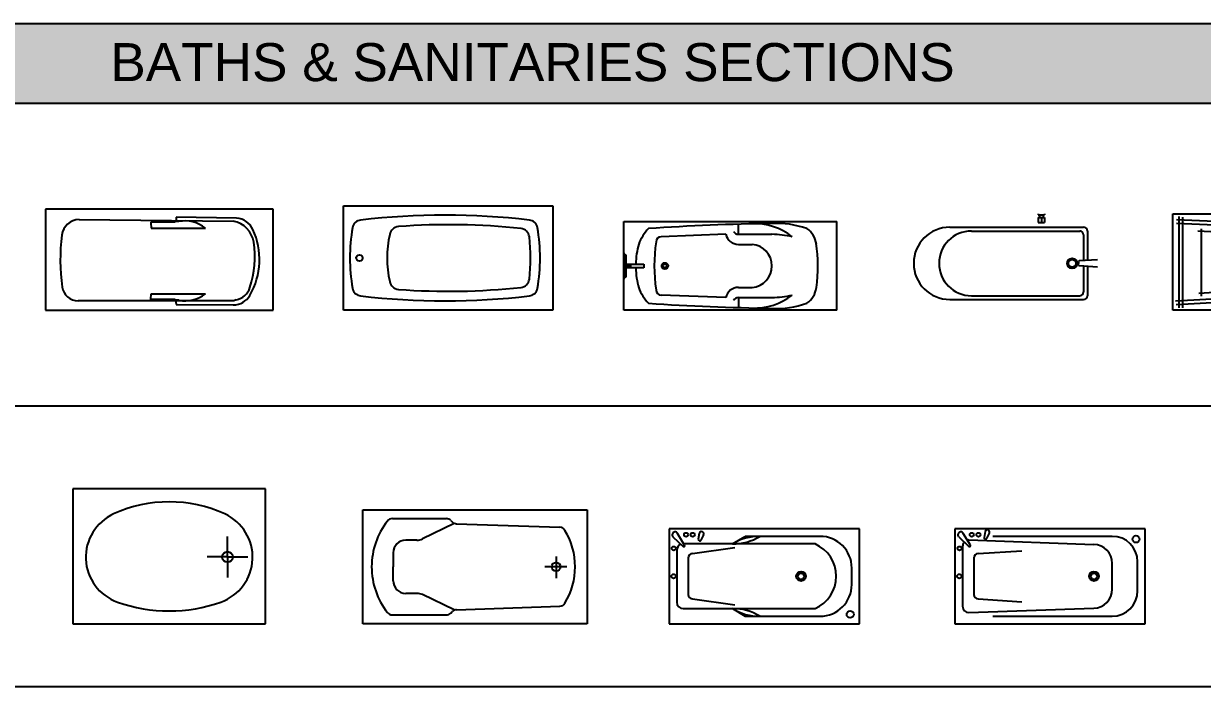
# Model space of a CAD drawing. Header units: millimetres. Extents: x 4994 to 37440, y 17304 to 30205.
# Drawn here: x 18739 to 28037, y 24977 to 30205 of the extents above; entities that cross this region are included whole.
import ezdxf

# ---------------------------------------------------------------- set-up
doc = ezdxf.new("R2010")
doc.units = ezdxf.units.MM
doc.layers.add('www.cad-blocks.net', color=7, linetype='Continuous')
doc.styles.get("Standard").update_dxf_attribs({"font": 'arial.ttf'})

# ---------------------------------------------------------------- blocks, each defined once
blk = doc.blocks.new('A$C4F4E3A9B')
for p, q in [((0, 0.7988), (0, 0)), ((1.7949, 0.7988), (0, 0.7988)), ((1.7949, 0), (1.7949, 0.7988)), ((0.2653, 0.717), (1.4805, 0.7039)), ((1.0219, 0.694), (0.8287, 0.694)), ((0.8287, 0.694), (0.8287, 0.6908)), ((0.8287, 0.6908), (0.832, 0.6482)), ((1.0514, 0.7006), (1.0219, 0.7006)), ((1.0219, 0.7006), (1.0219, 0.694)), ((1.5067, 0.7268), (1.0285, 0.7333)), ((1.0285, 0.7333), (1.0285, 0.7071)), ((0.832, 0.6482), (1.2611, 0.6482)), ((0.8287, 0.0884), (0.832, 0.131)), ((0.832, 0.131), (1.2611, 0.131)), ((1.4838, 0.0753), (0.2555, 0.0753)), ((0.8287, 0.0851), (0.8287, 0.0884)), ((1.0219, 0.0851), (0.8287, 0.0851)), ((1.0219, 0.0786), (1.0219, 0.0851)), ((1.0514, 0.0786), (1.0219, 0.0786)), ((1.0252, 0.0786), (1.0285, 0.0458)), ((1.0285, 0.0458), (1.4805, 0.0426)), ((1.5034, 0.0818), (1.4838, 0.0753)), ((0, 0), (1.7949, 0))]:
    blk.add_line(p, q)
for centre, radius, start, end in [((0.2688, 0.5748), 0.1422, 91.4144, 172.83197), ((1.0969, 0.4371), 0.2674, 52.13905, 99.80209), ((1.4441, 0.5083), 0.1989, 8.27139, 79.46602), ((1.4957, 0.5744), 0.1528, 24.76805, 85.86875), ((1.6575, 0.4002), 1.5418, 172.83197, 188.0852), ((1.1185, 0.4003), 0.5682, 330.18775, 24.76805), ((0.8531, 0.4224), 0.7962, 342.28358, 8.27139), ((0.2555, 0.201), 0.1257, 188.0852, 270), ((1.0969, 0.3421), 0.2674, 260.19791, 307.86095), ((1.4816, 0.1923), 0.1498, 269.58503, 330.18775), ((1.4725, 0.2245), 0.1459, 282.23496, 342.28358)]:
    blk.add_arc(centre, radius, start, end)
at = {"flags": 9}
for tag in ['XSIZE', 'YSIZE']:
    blk.add_attdef(tag, (1.7949, 0.7988), '', height=0.0005, rotation=180, dxfattribs=at)
blk = doc.blocks.new('A$C3D2D55DD')
for p, q in [((0, 0.825), (1.65, 0.825)), ((0, 0), (0, 0.825)), ((1.65, 0.825), (1.65, 0)), ((1.65, 0), (0, 0))]:
    blk.add_line(p, q)
blk.add_circle((0.125, 0.4125), 0.025)
for centre, radius, start, end in [((0.8, -5.0556), 5.8057, 83.41704, 96.58296), ((1.441, 0.4125), 1.3912, 170.13, 189.87), ((0.1441, 0.6374), 0.075, 97.41676, 169.58696), ((0.4383, 0.5853), 0.075, 94.68844, 170.29111), ((0.8309, -4.6112), 5.2862, 83.82611, 94.32564), ((1.4559, 0.6374), 0.075, 10.41304, 82.58324), ((0.159, 0.4125), 1.3912, 350.13, 9.87), ((1.1454, 0.4125), 0.8028, 166.64617, 193.35383), ((1.3907, 0.5699), 0.075, 7.56873, 83.30798), ((0.1034, 0.4125), 1.3719, 352.99532, 7.00468), ((0.4383, 0.2397), 0.075, 189.70889, 265.31156), ((1.3907, 0.2551), 0.075, 276.69202, 352.43127), ((0.1441, 0.1876), 0.075, 190.41304, 262.58324), ((0.8, 5.8806), 5.8057, 263.41704, 276.58296), ((0.8309, 5.4362), 5.2862, 265.67436, 276.17389), ((1.4559, 0.1876), 0.075, 277.41676, 349.58696)]:
    blk.add_arc(centre, radius, start, end)
blk = doc.blocks.new('FONTANA')
for p, q in [((-0.3575, 0.675), (-0.3575, 0.6671)), ((-0.3575, 0.6671), (-0.3075, 0.6671)), ((-0.3475, 0.6671), (-0.3475, 0.6468)), ((-0.3175, 0.6671), (-0.3175, 0.6468)), ((-0.3075, 0.675), (-0.3075, 0.6671)), ((-1.055, 0.57), (0, 0.57)), ((-0.3575, 0.6468), (-0.3575, 0.6068)), ((-0.3575, 0.6468), (-0.3075, 0.6468)), ((-0.3575, 0.6068), (-0.3075, 0.6068)), ((-0.3325, 0.6445), (-0.3325, 0.6068)), ((-0.3075, 0.6468), (-0.3075, 0.6068)), ((-0.885, 0.54), (-0.03, 0.54)), ((0, 0.51), (0, 0.307)), ((0.03, 0.54), (0.03, 0.3089)), ((-0.04, 0.2998), (-0.04, 0.285)), ((-0.04, 0.2702), (-0.04, 0.285)), ((0.11, 0.3139), (-0.0355, 0.3048)), ((0.11, 0.2561), (-0.0355, 0.2652)), ((0, 0.263), (0, 0.06)), ((0.03, 0.2611), (0.03, 0.03)), ((-1.055, 0), (0, 0)), ((-0.885, 0.03), (-0.03, 0.03))]:
    blk.add_line(p, q)
for radius in [0.04, 0.03]:
    blk.add_circle((-0.09, 0.285), radius)
for centre, radius, start, end in [((-1.055, 0.285), 0.285, 90, 270), ((0, 0.54), 0.03, 0, 90), ((-0.885, 0.285), 0.255, 90, 270), ((-0.03, 0.51), 0.03, 0, 90), ((-0.035, 0.2998), 0.005, 95.79734, 180), ((-0.035, 0.2702), 0.005, 180, 264.20266), ((-0.03, 0.06), 0.03, 270, 360), ((0, 0.03), 0.03, 270, 360)]:
    blk.add_arc(centre, radius, start, end)
blk = doc.blocks.new('A$C46A11D43')
blk.add_blockref('FONTANA', (1.34, 0))
blk = doc.blocks.new('A$C3D1009F4')
for p, q in [((0, 0.76), (1.6, 0.76)), ((0, 0), (0, 0.76)), ((1.6, 0.76), (1.6, 0)), ((0.0279, 0.6876), (1.6, 0.6133)), ((0.0286, 0.716), (1.5659, 0.6465)), ((0.05, 0.0201), (0.05, 0.7402)), ((0.08, 0.0201), (0.08, 0.7332)), ((1.52, 0.6685), (1.52, 0.535)), ((1.55, 0.6672), (1.55, 0.5225)), ((0.1983, 0.6272), (1.4719, 0.5562)), ((0.226, 0.112), (0.226, 0.6434)), ((1.45, 0.5796), (1.45, 0.1956)), ((1.505, 0.5375), (1.495, 0.5325)), ((1.495, 0.5325), (1.495, 0.4875)), ((1.505, 0.4825), (1.495, 0.4875)), ((1.505, 0.5375), (1.505, 0.4825)), ((1.535, 0.5325), (1.505, 0.5375)), ((1.535, 0.4875), (1.505, 0.4825)), ((1.52, 0.485), (1.52, 0.3963)), ((1.535, 0.5325), (1.535, 0.4875)), ((1.535, 0.5225), (1.585, 0.5225)), ((1.535, 0.4975), (1.54, 0.4975)), ((1.54, 0.4975), (1.54, 0.43)), ((1.56, 0.4975), (1.56, 0.43)), ((1.56, 0.4975), (1.585, 0.4975)), ((1.585, 0.53), (1.585, 0.49)), ((1.59, 0.535), (1.59, 0.485)), ((1.59, 0.535), (1.6, 0.535)), ((1.59, 0.485), (1.6, 0.485)), ((1.535, 0.395), (1.475, 0.4)), ((1.535, 0.43), (1.535, 0.33)), ((1.535, 0.43), (1.565, 0.43)), ((1.535, 0.425), (1.565, 0.425)), ((1.565, 0.43), (1.565, 0.33)), ((1.475, 0.36), (1.535, 0.365)), ((1.52, 0.3638), (1.52, 0.275)), ((1.535, 0.335), (1.565, 0.335)), ((1.535, 0.33), (1.565, 0.33)), ((1.54, 0.33), (1.54, 0.2625)), ((1.56, 0.33), (1.56, 0.2625)), ((1.4708, 0.2143), (0.2045, 0.1329)), ((1.505, 0.2775), (1.495, 0.2725)), ((1.495, 0.2275), (1.495, 0.2725)), ((1.505, 0.2225), (1.495, 0.2275)), ((1.535, 0.2725), (1.505, 0.2775)), ((1.505, 0.2225), (1.505, 0.2775)), ((1.535, 0.2275), (1.505, 0.2225)), ((1.52, 0.225), (1.52, 0.0803)), ((1.535, 0.2275), (1.535, 0.2725)), ((1.535, 0.2625), (1.54, 0.2625)), ((1.535, 0.2375), (1.585, 0.2375)), ((1.55, 0.2375), (1.55, 0.0907)), ((1.56, 0.2625), (1.585, 0.2625)), ((1.585, 0.23), (1.585, 0.27)), ((1.59, 0.275), (1.6, 0.275)), ((1.59, 0.225), (1.59, 0.275)), ((1.59, 0.225), (1.6, 0.225)), ((1.5756, 0.1564), (0.0223, 0.0717)), ((1.5653, 0.124), (0.0272, 0.0437)), ((1.6, 0), (0, 0))]:
    blk.add_line(p, q)
blk.add_circle((1.3404, 0.375), 0.0271)
for centre, radius, start, end in [((1.55, 0.4835), 0.0172, 54.47824, 125.52176), ((1.59, 0.53), 0.005, 90, 180), ((1.59, 0.49), 0.005, 180, 270), ((1.475, 0.38), 0.02, 90, 270), ((1.55, 0.2765), 0.0172, 234.47824, 305.52176), ((1.59, 0.27), 0.005, 90, 180), ((1.59, 0.23), 0.005, 180, 270)]:
    blk.add_arc(centre, radius, start, end)
blk = doc.blocks.new('A$C71743DE9')
for p, q in [((0, 1.68), (0.7, 1.68)), ((0, 0), (0, 1.68)), ((0.248, 1.677), (0.248, 1.678)), ((0.271, 1.68), (0.25, 1.68)), ((0.35, 1.675), (0.25, 1.675)), ((0.271, 1.68), (0.3192, 1.68)), ((0.3788, 1.678), (0.3212, 1.678)), ((0.3212, 1.677), (0.3212, 1.678)), ((0.35, 1.675), (0.45, 1.675)), ((0.3788, 1.677), (0.3788, 1.678)), ((0.429, 1.68), (0.3808, 1.68)), ((0.429, 1.68), (0.45, 1.68)), ((0.452, 1.677), (0.452, 1.678)), ((0.7, 1.68), (0.7, 0)), ((0.2632, 1.667), (0.2632, 1.673)), ((0.2648, 1.665), (0.2648, 1.665)), ((0.3286, 1.665), (0.2652, 1.665)), ((0.2698, 1.66), (0.3398, 1.66)), ((0.3348, 1.52), (0.3348, 1.66)), ((0.3398, 1.625), (0.3398, 1.665)), ((0.3398, 1.665), (0.3598, 1.665)), ((0.3598, 1.625), (0.3398, 1.625)), ((0.3598, 1.665), (0.3598, 1.625)), ((0.3598, 1.66), (0.4298, 1.66)), ((0.3648, 1.66), (0.3648, 1.52)), ((0.3714, 1.665), (0.4348, 1.665)), ((0.4368, 1.667), (0.4368, 1.673)), ((0.3648, 1.52), (0.3348, 1.52)), ((0.1, 0.875), (0.12, 1.385)), ((0.6, 0.875), (0.58, 1.385)), ((0.1, 0.775), (0.026, 0.775)), ((0.1, 0.775), (0.1, 0.5109)), ((0.18, 0.775), (0.18, 0.6659)), ((0.52, 0.775), (0.52, 0.6659)), ((0.52, 0.775), (0.52, 0.6659)), ((0.6, 0.775), (0.6, 0.5109)), ((0.6, 0.775), (0.674, 0.775)), ((0, 0), (0.7, 0))]:
    blk.add_line(p, q)
for radius in [0.025, 0.015]:
    blk.add_circle((0.35, 1.355), radius)
for centre, radius, start, end in [((0.25, 1.678), 0.002, 90, 180), ((0.25, 1.677), 0.002, 180, 270), ((0.2652, 1.673), 0.002, 90, 180), ((0.3192, 1.678), 0.002, 0, 90), ((0.3192, 1.677), 0.002, 270, 0), ((0.3808, 1.678), 0.002, 90, 180), ((0.3808, 1.677), 0.002, 180, 270), ((0.4348, 1.673), 0.002, 0, 90), ((0.45, 1.678), 0.002, 0, 90), ((0.45, 1.677), 0.002, 270, 0), ((0.35, 0.9549), 0.6302, 91.38277, 105.90828), ((0.2652, 1.667), 0.002, 180, 270), ((0.2698, 1.665), 0.005, 180, 270), ((0.35, 0.9549), 0.6302, 74.09172, 88.65492), ((0.4298, 1.665), 0.005, 270, 0), ((0.4348, 1.667), 0.002, 270, 0), ((0.3113, 1.2085), 0.3771, 110.82382, 132.82566), ((0.3887, 1.2085), 0.3771, 47.17434, 69.17618), ((20.6313, 0.1522), 20.6194, 176.29392, 179.00325), ((0.16, 1.385), 0.04, 90, 180), ((0.35, 0.1025), 1.3361, 81.82431, 98.17569), ((0.54, 1.385), 0.04, 0, 90), ((-19.9313, 0.1522), 20.6194, 0.99675, 3.70608), ((0.0775, 0.775), 0.1025, 0, 77.31961), ((0.6225, 0.775), 0.1025, 102.68039, 180), ((0.055, 0.775), 0.045, 0, 59.76395), ((0.645, 0.775), 0.045, 120.23605, 180), ((0.4952, 0.6464), 0.4776, 177.6652, 218.22937), ((0.35, 0.6816), 0.1707, 185.28509, 354.71491), ((0.2048, 0.6464), 0.4776, 321.77063, 2.3348), ((0.7611, 0.479), 0.7468, 177.55247, 198.99932), ((1.1077, 0.5556), 1.0087, 182.54055, 191.70948), ((-0.4077, 0.5556), 1.0087, 348.29052, 357.45945), ((-0.0611, 0.479), 0.7468, 341.00068, 2.44753), ((0.2007, 0.3348), 0.1761, 214.17318, 262.7387), ((0.4993, 0.3348), 0.1761, 277.2613, 325.82682), ((0.3459, 1.2589), 1.1115, 261.33712, 279.48769)]:
    blk.add_arc(centre, radius, start, end)
blk = doc.blocks.new('A$C28223739')
for p, q in [((1.5194, 1.0637), (0, 1.0637)), ((0, 1.0637), (0, 0)), ((1.5194, 0), (1.5194, 1.0637)), ((1.2194, 0.5272), (1.2194, 0.6884)), ((1.2194, 0.5272), (1.0583, 0.5272)), ((1.2194, 0.5272), (1.3806, 0.5272)), ((1.2194, 0.5272), (1.2194, 0.3661)), ((0, 0), (1.5194, 0))]:
    blk.add_line(p, q)
blk.add_circle((1.2194, 0.5272), 0.0422)
for centre, radius, start, end in [((0.7597, -0.0951), 1.0571, 65.49262, 114.50738), ((0.4768, 0.5255), 0.3751, 114.50738, 250.47587), ((1.0426, 0.5255), 0.3751, 289.52413, 65.49262), ((0.7597, 1.3233), 1.2216, 250.47587, 289.52413)]:
    blk.add_arc(centre, radius, start, end)
blk = doc.blocks.new('A$C32581BF0')
at = {"linetype": 'Continuous'}
for p, q in [((0, 0), (0, 0.9)), ((0, 0.9), (1.77, 0.9)), ((1.77, 0.9), (1.77, 0)), ((0.2337, 0.83), (0.6593, 0.83)), ((0.72, 0.79), (0.4706, 0.6699)), ((0.6946, 0.8154), (0.7064, 0.8036)), ((0.7393, 0.7891), (1.5543, 0.7613)), ((0.4272, 0.66), (0.34, 0.66)), ((0.24, 0.56), (0.24, 0.45)), ((1.525, 0.53), (1.525, 0.36)), ((0.24, 0.34), (0.24, 0.45)), ((1.61, 0.45), (1.435, 0.45)), ((0.4272, 0.24), (0.34, 0.24)), ((0.72, 0.11), (0.4706, 0.2301)), ((0.6946, 0.0846), (0.7064, 0.0964)), ((0.7393, 0.1109), (1.5543, 0.1387)), ((0.2337, 0.07), (0.6593, 0.07)), ((1.77, 0), (0, 0))]:
    blk.add_line(p, q, dxfattribs=at)
blk.add_circle((1.525, 0.45), 0.035, dxfattribs=at)
for centre, radius, start, end in [((0.6557, 0.45), 0.5857, 141.97538, 180), ((0.2337, 0.78), 0.05, 90, 141.97538), ((0.6593, 0.78), 0.05, 45, 90), ((0.7417, 0.839), 0.05, 225, 267.18444), ((1.5518, 0.7113), 0.05, 31.28083, 87.18444), ((0.34, 0.56), 0.1, 90, 180), ((0.4272, 0.76), 0.1, 270, 295.70995), ((1.1217, 0.45), 0.5533, 328.71917, 31.28083), ((0.6557, 0.45), 0.5857, 180, 218.02462), ((0.34, 0.34), 0.1, 180, 270), ((0.4272, 0.14), 0.1, 64.29005, 90), ((0.7417, 0.061), 0.05, 92.81556, 135), ((1.5518, 0.1887), 0.05, 272.81556, 328.71917), ((0.2337, 0.12), 0.05, 218.02462, 270), ((0.6593, 0.12), 0.05, 270, 315)]:
    blk.add_arc(centre, radius, start, end, dxfattribs=at)
blk = doc.blocks.new('A$C309D6FF9')
for p, q in [((1.5, 0.75), (0, 0.75)), ((0, 0.75), (0, 0)), ((1.5, 0), (1.5, 0.75)), ((0.0293, 0.6862), (0.1091, 0.6111)), ((0.1215, 0.6211), (0.0659, 0.7133)), ((0.11, 0.6614), (1.0952, 0.6269)), ((0.2375, 0.7276), (0.2297, 0.6812)), ((0.2524, 0.6741), (0.2718, 0.7153)), ((1.24, 0.69), (0.3, 0.69)), ((0.06, 0.6114), (0.06, 0.1386)), ((0.1837, 0.5535), (0.5274, 0.5763)), ((0.1487, 0.5185), (0.1487, 0.2315)), ((1.24, 0.273), (1.24, 0.49)), ((1.44, 0.26), (1.44, 0.49)), ((0.1837, 0.1965), (0.5274, 0.1737)), ((0.11, 0.0886), (1.0952, 0.1231)), ((0, 0), (1.5, 0)), ((0.3, 0.06), (1.24, 0.06))]:
    blk.add_line(p, q)
for centre, radius in [((0.1327, 0.7025), 0.0159), ((0.1852, 0.7025), 0.0159), ((1.4276, 0.6677), 0.0276), ((0.0361, 0.5947), 0.0159), ((0.0341, 0.375), 0.0167), ((1.0966, 0.375), 0.0375), ((1.0966, 0.375), 0.025)]:
    blk.add_circle(centre, radius)
for centre, radius, start, end in [((0.046, 0.7018), 0.0229, 29.98081, 223.02252), ((0.11, 0.6114), 0.05, 90, 103.84203), ((0.11, 0.6114), 0.05, 90, 103.84203), ((0.2415, 0.6792), 0.012, 170.49628, 334.80018), ((0.2553, 0.7234), 0.0183, 333.70215, 166.74386), ((1.24, 0.49), 0.2, 0, 90), ((0.11, 0.6114), 0.05, 137.68629, 180), ((0.11, 0.6114), 0.05, 137.68629, 180), ((0.1146, 0.6169), 0.008, 226.77494, 31.07884), ((0.1146, 0.6169), 0.008, 226.77494, 31.07884), ((1.09, 0.477), 0.15, 0, 87.99837), ((0.1837, 0.5185), 0.035, 90, 180), ((0.1837, 0.2315), 0.035, 180, 270), ((1.09, 0.273), 0.15, 272.00163, 0), ((1.24, 0.26), 0.2, 270, 0), ((0.11, 0.1386), 0.05, 180, 270)]:
    blk.add_arc(centre, radius, start, end)
blk = doc.blocks.new('A$C25015005')
for p, q in [((1.5, 0.75), (0, 0.75)), ((0, 0.75), (0, 0)), ((1.5, 0), (1.5, 0.75)), ((0.0293, 0.6862), (0.1091, 0.6111)), ((0.1215, 0.6211), (0.0659, 0.7133)), ((0.2375, 0.7133), (0.2297, 0.6669)), ((0.2524, 0.6598), (0.2718, 0.701)), ((0.5, 0.63), (0.6, 0.69)), ((1.19, 0.69), (0.6, 0.69)), ((0.06, 0.58), (0.06, 0.17)), ((1.15, 0.63), (0.1161, 0.63)), ((0.1837, 0.5535), (0.5163, 0.6008)), ((0.1487, 0.5185), (0.1487, 0.2315)), ((1.44, 0.31), (1.44, 0.44)), ((0.1837, 0.1965), (0.5163, 0.1492)), ((0.11, 0.12), (1.15, 0.12)), ((0.5, 0.12), (0.6, 0.06)), ((0, 0), (1.5, 0)), ((0.6, 0.06), (1.19, 0.06))]:
    blk.add_line(p, q)
for centre, radius in [((0.1327, 0.7025), 0.0159), ((0.1852, 0.7025), 0.0159), ((0.0361, 0.5947), 0.0159), ((0.0341, 0.375), 0.0167), ((1.0397, 0.375), 0.0375), ((1.0397, 0.375), 0.025), ((1.4276, 0.074), 0.0276)]:
    blk.add_circle(centre, radius)
for centre, radius, start, end in [((0.046, 0.7018), 0.0229, 29.98081, 223.02252), ((0.2415, 0.6649), 0.012, 170.49628, 334.80018), ((0.2553, 0.7091), 0.0183, 333.70215, 166.74386), ((0.5037, 1.0298), 0.3998, 269.46501, 301.79951), ((0.7107, 0.2902), 0.3998, 89.46501, 121.79951), ((1.19, 0.44), 0.25, 0, 90), ((0.11, 0.58), 0.05, 110.58485, 180), ((0.1146, 0.6169), 0.008, 226.77494, 31.07884), ((0.1146, 0.6169), 0.008, 226.77494, 31.07884), ((1.0403, 0.375), 0.2776, 293.27085, 66.72915), ((0.1837, 0.5185), 0.035, 90, 180), ((1.19, 0.31), 0.25, 270, 0), ((0.1837, 0.2315), 0.035, 180, 270), ((0.11, 0.17), 0.05, 180, 270), ((0.5037, -0.2798), 0.3998, 58.20049, 90.53499), ((0.7107, 0.4598), 0.3998, 238.20049, 270.53499)]:
    blk.add_arc(centre, radius, start, end)
blk = doc.blocks.new('FORMAT')
at = {"layer": 'www.cad-blocks.net', "true_color": 0x546d8e}
h = blk.add_hatch(color=155, dxfattribs=at)
h.set_gradient(color1=(68, 68, 68), color2=(84, 109, 142), tint=1)
h.paths.add_polyline_path([(7231.1, 30204.8), (7231.1, 29576.1), (37440.3, 29576.1), (37440.3, 30204.8)])
at = {"color": 7}
blk.add_line((7231.1, 29576.1), (37440.3, 29576.1), dxfattribs=at)
at = {"layer": 'www.cad-blocks.net', "color": 155, "true_color": 0x546d8e}
for p, q in [((7231.1, 30204.8), (37440.3, 30204.8)), ((7231.1, 29576.1), (37440.3, 29576.1)), ((7231.1, 29576.1), (37440.3, 29576.1)), ((7231.1, 29576.1), (37440.3, 29576.1)), ((7231.1, 27191.2), (37440.3, 27191.2)), ((7231.1, 24977.1), (37440.3, 24977.1))]:
    blk.add_line(p, q, dxfattribs=at)
at = {"layer": 'www.cad-blocks.net', "insert": (19423.5, 30050.8), "char_height": 300, "attachment_point": 1}
blk.add_mtext_dynamic_manual_height_columns('{\\C255;\\c16777215;BATHS & SANITARIES SECTIONS}', width=25984.467, gutter_width=12.5, heights=[0], dxfattribs=at)

msp = doc.modelspace()

# ---------------------------------------------------------------- block references
at = {"color": 7, "xscale": 1000, "yscale": 1000, "zscale": 1000}
for name, p in [('A$C4F4E3A9B', (18913, 27943.6)), ('A$C3D2D55DD', (21263.1, 27943.6)), ('A$C46A11D43', (25759.5, 28028.8)), ('A$C3D1009F4', (27803.3, 27943.6)), ('A$C28223739', (19128, 25470.8)), ('A$C32581BF0', (21414.4, 25470.8)), ('A$C25015005', (23831.3, 25470.8)), ('A$C309D6FF9', (26085, 25470.8))]:
    msp.add_blockref(name, p, dxfattribs=at)
at = {"color": 7, "xscale": 1000, "yscale": 1000, "zscale": 1000, "rotation": 90}
msp.add_blockref('A$C71743DE9', (25152.2, 27943.6), dxfattribs=at)
at = {"layer": 'www.cad-blocks.net'}
msp.add_blockref('FORMAT', (0, 0), dxfattribs=at)

doc.saveas('drawing.dxf')
